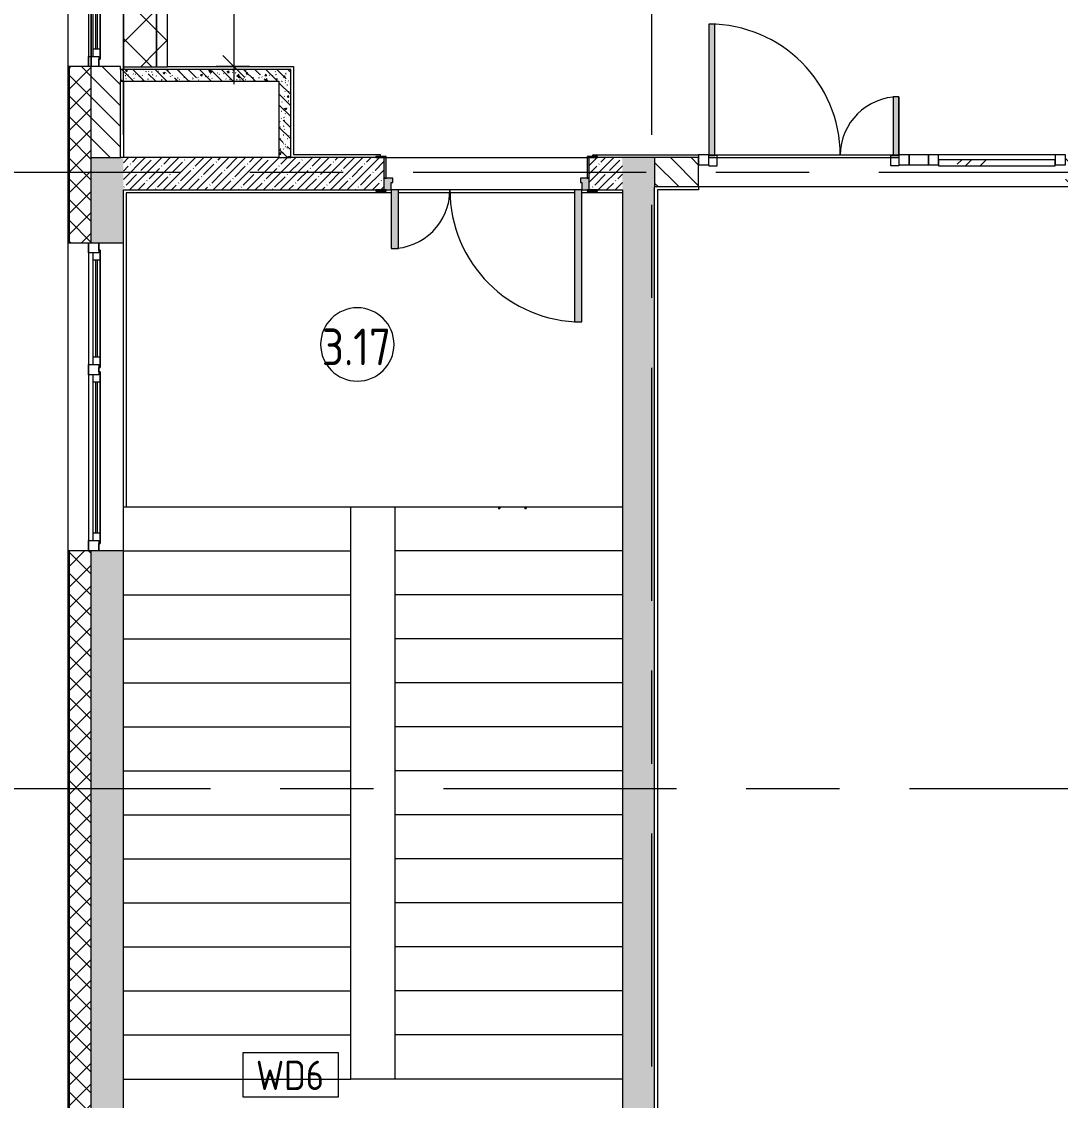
# Model space of a CAD drawing. Header units: millimetres. Extents: x 2623 to 211276, y -8553 to 29000.
# Drawn here: x 22735 to 29813, y 1474 to 8827 of the extents above; entities that cross this region are included whole.
import ezdxf

# ---------------------------------------------------------------- set-up
doc = ezdxf.new("R2010")
doc.units = ezdxf.units.MM
doc.linetypes.add('200_ШТРИХ__ш1_п0_6_', pattern=[160, 100, -60])
doc.linetypes.add('Осевая', pattern=[3175, 635, -476.25, 1587.5, -476.25])
for name, color, linetype, lineweight in [('A-ANNO-DIMS', 7, 'Continuous', 9), ('A-ANNO-DIMS-100', 7, 'Continuous', 9), ('A-AREA-IDEN', 7, 'Continuous', 9), ('A-DETL-MBND-1', 7, '200_ШТРИХ__ш1_п0_6_', 9), ('A-GLAZ', 7, 'Continuous', 9), ('A-GLAZ-CURT', 7, 'Continuous', 9), ('A-GLAZ-CWMG', 7, 'Continuous', 9), ('A-WALL', 7, 'Continuous', 9), ('A-WALL-1', 7, 'Continuous', 13), ('A-WALL-IDEN', 7, 'Continuous', 9), ('I-WALL', 7, 'Continuous', 9), ('S-STRS', 7, 'Continuous', 9), ('Оси-2', 7, 'Осевая', 9)]:
    doc.layers.add(name, color=color, linetype=linetype, lineweight=lineweight)
for name, color, linetype, lineweight, true_color in [('A-DETL-GENF-5', 7, 'Continuous', 9, 0xaaaaaa), ('A-DOOR-1', 7, 'Continuous', 9, 0xaaaaaa), ('A-DOOR-2', 7, 'Continuous', 9, 0xe2e2e2), ('A-DOOR-FRAM-1', 7, 'Continuous', 9, 0xe2e2e2), ('A-DOOR-FRAM-2', 7, 'Continuous', 9, 0xaaaaaa), ('A-FLOR-1', 7, 'Continuous', 9, 0xaaaaaa), ('A-WALL-2', 7, 'Continuous', 9, 0xff80c0), ('I-WALL-1', 7, 'Continuous', 9, 0x787878)]:
    doc.layers.add(name, color=color, linetype=linetype, lineweight=lineweight, true_color=true_color)
doc.styles.add('GOST Common_5', font='GOST_Common.ttf', dxfattribs={"width": 0.9, "height": 250})
doc.styles.add('GOST Common_6', font='GOST_Common.ttf', dxfattribs={"width": 0.9, "height": 200})
doc.styles.add('ISOCPEUR_1', font='isocpeur.ttf', dxfattribs={"width": 0.9, "height": 200})
doc.dimstyles.new('ISO-2_0_0_9К_Средний_округл2_1', dxfattribs={"dimscale": 304.8, "dimtxt": 199.196235, "dimasz": 0.492126, "dimexe": 0.393701, "dimexo": 0, "dimgap": 0, "dimtad": 1, "dimdec": 0, "dimrnd": 10, "dimzin": 0, "dimdsep": 46, "dimtxsty": 'ISOCPEUR_1', "dimblk1": 'OBLIQUE', "dimblk2": 'OBLIQUE', "dimsah": 1, "dimcen": 0.09, "dimdle": 0.393701, "dimazin": 0, "dimtfac": 1, "dimtdec": 4, "dimtix": 1, "dimtmove": 0, "dimatfit": 3, "dimfxl": 1, "dimtvp": 1, "dimtolj": 1, "dimtzin": 0, "dimarcsym": 2})
pattern_1 = [(135, (23318.38, 0), (-70.7107, -70.7107), [])]
pattern_2 = [(45, (23318.38, 0), (-57.0246, 57.0246), []), (45, (23375.41, 0), (-57.0246, 57.0246), [100.806, -20.161, 3.353, -16.808])]
pattern_3 = [(135, (23318.38, 0), (-75.4342, -75.4342), [106.68, -17.78, 3.556, -17.78]), (135, (23318.38, 75.39), (-75.4342, -75.4342), []), (50, (23318.38, 0), (127.5292, -11.1576), [13.335, -146.685]), (355, (23318.38, 0), (-24.6697, 133.74), [10.668, -117.348]), (100.451, (23329.01, -0.93), (102.8597, 122.5818), [11.333, -124.663]), (46.184, (23318.38, 35.56), (189.7552, -29.4304), [20.002, -220.027]), (96.636, (23334.2, 33.1), (166.182, 173.1996), [17, -186.995]), (351.184, (23318.38, 35.56), (166.184, 173.1976), [16.002, -176.022]), (21, (23336.16, 26.67), (106.1303, -71.586), [13.335, -146.685]), (326, (23336.16, 26.67), (43.2619, 128.9318), [10.668, -117.348]), (71.451, (23345.01, 20.7), (149.392, 57.345), [11.333, -124.663]), (37.5, (23318.383, 0), (2.16223, 59.18836), [3.353, -112.573, 3.353, -115.773, -117.792]), (37.5, (23318.383, 0), (2.16223, 59.18836), [-235.052, 3.353, -114.44]), (7.5, (23318.383, 0), (46.77386, 70.12615), [3.353, -64.567, 3.353, -109.906, -44.894]), (7.5, (23318.383, 0), (46.77386, 70.12615), [-181.178, 3.353, -41.542]), (327.5, (23278.734, 0), (94.91367, -4.0101), [3.353, -41.097, 3.353, -135.331, -184.023]), (327.5, (23278.734, 0), (94.91367, -4.0101), [-183.134, 3.353, -180.67]), (317.5, (23260.954, 0), (103.6906, 17.7988), [3.353, -54.432, 3.353, -88.748, -130.683]), (317.5, (23260.954, 0), (103.6906, 17.7988), [-149.885, 3.353, -127.33])]
pattern_4 = [(315, (25668.78, 26903.37), (141.4214, 141.4214), []), (45, (25668.78, 26903.37), (-141.4214, 141.4214), [])]

# ---------------------------------------------------------------- blocks, each defined once
blk = doc.blocks.new('120_Окно_СКБ_2Ст - 120_Окно_СКБ_2Ст 2100х2400 _мал створка справа_-22446225-План монтажа стен и перегородок 3 этажа в осях 1-12')
at = {"layer": 'A-GLAZ'}
for p, q in [((-1050, -127), (-1050, -57)), ((-1050, -57), (-980, -57)), ((1050, -57), (-1050, -57)), ((-980, -57), (-980, -127)), ((150, -127), (150, -57)), ((150, -57), (220, -57)), ((220, -57), (220, -127)), ((980, -127), (980, -57)), ((980, -57), (1050, -57)), ((1050, -57), (1050, -127)), ((-980, -127), (-1050, -127)), ((-1050, -127), (-1000, -127)), ((-980, -127), (-1000, -127)), ((-1000, -127), (-1000, -137)), ((-1000, -137), (170, -137)), ((170, -137), (-1000, -137)), ((150, -87), (-980, -87)), ((-980, -87), (-980, -127)), ((-930, -137), (-930, -87)), ((-930, -107), (100, -107)), ((100, -117), (-930, -117)), ((100, -137), (100, -87)), ((150, -127), (150, -87)), ((220, -127), (150, -127)), ((170, -127), (150, -127)), ((170, -127), (200, -127)), ((170, -137), (170, -127)), ((220, -127), (200, -127)), ((200, -127), (200, -137)), ((200, -137), (1000, -137)), ((1000, -137), (200, -137)), ((980, -87), (220, -87)), ((220, -87), (220, -127)), ((270, -137), (270, -87)), ((270, -107), (930, -107)), ((930, -117), (270, -117)), ((930, -137), (930, -87)), ((980, -127), (980, -87)), ((1050, -127), (980, -127)), ((1000, -127), (980, -127)), ((1000, -127), (1050, -127)), ((1000, -137), (1000, -127))]:
    blk.add_line(p, q, dxfattribs=at)
blk = doc.blocks.new('120_Окно_СКБ_2Ст - 120_Окно_СКБ_2Ст 2300х2500 _мал створка справа_-22272277-План монтажа стен и перегородок 3 этажа в осях 1-12')
at = {"layer": 'A-GLAZ'}
for p, q in [((-1150, -127), (-1150, -57)), ((-1150, -57), (-1080, -57)), ((1150, -57), (-1150, -57)), ((-1080, -57), (-1080, -127)), ((250, -127), (250, -57)), ((250, -57), (320, -57)), ((320, -57), (320, -127)), ((1080, -127), (1080, -57)), ((1080, -57), (1150, -57)), ((1150, -57), (1150, -127)), ((-1080, -127), (-1150, -127)), ((-1150, -127), (-1100, -127)), ((-1080, -127), (-1100, -127)), ((-1100, -127), (-1100, -137)), ((-1100, -137), (270, -137)), ((270, -137), (-1100, -137)), ((250, -87), (-1080, -87)), ((-1080, -87), (-1080, -127)), ((-1030, -137), (-1030, -87)), ((-1030, -107), (200, -107)), ((200, -117), (-1030, -117)), ((200, -137), (200, -87)), ((250, -127), (250, -87)), ((320, -127), (250, -127)), ((270, -127), (250, -127)), ((270, -127), (300, -127)), ((270, -137), (270, -127)), ((320, -127), (300, -127)), ((300, -127), (300, -137)), ((300, -137), (1100, -137)), ((1100, -137), (300, -137)), ((1080, -87), (320, -87)), ((320, -87), (320, -127)), ((370, -137), (370, -87)), ((370, -107), (1030, -107)), ((1030, -117), (370, -117)), ((1030, -137), (1030, -87)), ((1080, -127), (1080, -87)), ((1150, -127), (1080, -127)), ((1100, -127), (1080, -127)), ((1100, -127), (1150, -127)), ((1100, -137), (1100, -127))]:
    blk.add_line(p, q, dxfattribs=at)
blk = doc.blocks.new('110_Дверь_СКБ_2Ст - Д-1 Лестничная клетка EIS60-24280000-План монтажа стен и перегородок 3 этажа в осях 1-12')
at = {"layer": 'A-DOOR-2'}
for points in [[(-637.5, 1010), (-637.5, 110), (-587.5, 110), (-587.5, 1010)], [(612.5, 510), (612.5, 110), (662.5, 110), (662.5, 510)], [(712.5, 30), (697.5, 30), (697.5, -110), (712.5, -110)]]:
    blk.add_hatch(color=256, dxfattribs=at).paths.add_polyline_path(points)
h = blk.add_hatch(color=256, dxfattribs=at)
h.paths.add_polyline_path([(-687.5, 110), (-687.5, 30), (-627.5, 30), (-627.5, 60), (-637.5, 60), (-637.5, 110)])
h.paths.add_polyline_path([(662.5, 110), (662.5, 60), (652.5, 60), (652.5, 30), (712.5, 30), (712.5, 110)])
at = {"layer": 'A-DOOR-FRAM-1'}
for points in [[(-672.5, 118), (-742.5, 118), (-742.5, 110), (-672.5, 110)], [(697.5, 118), (697.5, 110), (767.5, 110), (767.5, 118)], [(-672.5, 30), (-687.5, 30), (-687.5, -110), (-672.5, -110)], [(-698, -110), (-742.5, -110), (-742.5, -118), (-672.5, -118), (-672.5, -110)], [(697.5, -110), (697.5, -118), (767.5, -118), (767.5, -110)]]:
    blk.add_hatch(color=256, dxfattribs=at).paths.add_polyline_path(points)
at = {"layer": 'A-DOOR-1'}
for p, q in [((-637.5, 1010), (-637.5, 110)), ((-587.5, 1010), (-637.5, 1010)), ((-587.5, 110), (-587.5, 1010)), ((662.5, 510), (612.5, 510)), ((612.5, 510), (612.5, 110)), ((662.5, 110), (662.5, 510)), ((-637.5, 110), (-587.5, 110)), ((612.5, 110), (662.5, 110))]:
    blk.add_line(p, q, dxfattribs=at)
for centre, radius, start, end in [((-637.5, 110), 900, 0, 90), ((662.5, 110), 400, 90, 180)]:
    blk.add_arc(centre, radius, start, end, dxfattribs=at)
at = {"layer": 'A-DOOR-FRAM-2'}
for p, q in [((-672.5, 118), (-742.5, 118)), ((-742.5, 118), (-742.5, 110)), ((-742.5, 110), (-672.5, 110)), ((-637.5, 110), (-687.5, 110)), ((-687.5, 110), (-687.5, 30)), ((-672.5, 110), (-672.5, 118)), ((-637.5, 60), (-637.5, 110)), ((662.5, 110), (662.5, 60)), ((712.5, 110), (662.5, 110)), ((767.5, 118), (697.5, 118)), ((697.5, 118), (697.5, 110)), ((697.5, 110), (767.5, 110)), ((712.5, 30), (712.5, 110)), ((767.5, 110), (767.5, 118)), ((-687.5, 30), (-627.5, 30)), ((-672.5, 30), (-687.5, 30)), ((-687.5, 30), (-687.5, -110)), ((-672.5, -110), (-672.5, 30)), ((-627.5, 60), (-637.5, 60)), ((-627.5, 30), (-627.5, 60)), ((662.5, 60), (652.5, 60)), ((652.5, 60), (652.5, 30)), ((652.5, 30), (712.5, 30)), ((712.5, 30), (697.5, 30)), ((697.5, 30), (697.5, -110)), ((712.5, -110), (712.5, 30)), ((-672.5, -110), (-742.5, -110)), ((-742.5, -110), (-742.5, -118)), ((-742.5, -118), (-672.5, -118)), ((-687.5, -110), (-672.5, -110)), ((-672.5, -118), (-672.5, -110)), ((697.5, -110), (712.5, -110)), ((767.5, -110), (697.5, -110)), ((697.5, -110), (697.5, -118)), ((697.5, -118), (767.5, -118)), ((767.5, -118), (767.5, -110))]:
    blk.add_line(p, q, dxfattribs=at)
blk = doc.blocks.new('Анкер клиновой - Анкер клиновой МКТ В 10-10-16_85-22193208-План монтажа стен и перегородок 3 этажа в осях 1-12')
at = {"layer": 'A-DETL-MBND-1'}
for p, q in [((2842.7, 5520), (2842.7, 5516)), ((2842.7, 5516), (2845.1, 5516)), ((2858.7, 5516), (2842.7, 5516)), ((2845.7, 5516), (2845.7, 5506)), ((2855.7, 5506), (2855.7, 5516)), ((2856.4, 5516), (2858.7, 5516)), ((2858.7, 5516), (2858.7, 5520)), ((2855.7, 5506), (2845.7, 5506))]:
    blk.add_line(p, q, dxfattribs=at)
blk = doc.blocks.new('Прямоугольный импост - 50 x 70 мм-V38-План монтажа стен и перегородок 3 этажа в осях 1-12')
at = {"layer": 'A-GLAZ-CWMG'}
for p, q in [((-70, 35), (0, 35)), ((-70, -35), (-70, 35)), ((0, 35), (0, -35)), ((0, -35), (-70, -35))]:
    blk.add_line(p, q, dxfattribs=at)
blk = doc.blocks.new('Дверь_Витражная_остекление_ - ДВН_ДАО_Главный вход_1200 в свету-31742133-План монтажа стен и перегородок 3 этажа в осях 1-12')
at = {"layer": 'A-DOOR-2'}
for points in [[(-647.5, 30), (-607.5, 30), (-607.5, 925), (-647.5, 925), (-647.5, 35)], [(607.5, 30), (647.5, 30), (647.5, 430), (607.5, 430), (607.5, 35)]]:
    blk.add_hatch(color=256, dxfattribs=at).paths.add_polyline_path(points)
at = {"layer": 'A-DETL-GENF-5'}
for p, q in [((-607.5, 925), (-647.5, 925)), ((-647.5, 925), (-647.5, 35)), ((-607.5, 30), (-607.5, 925)), ((647.5, 430), (607.5, 430)), ((607.5, 430), (607.5, 30)), ((647.5, 35), (647.5, 430)), ((-647.5, 30), (-607.5, 30)), ((-592.5, 30), (-647.5, 30)), ((-592.5, -40), (-592.5, 30)), ((592.5, -40), (592.5, 30)), ((592.5, 30), (647.5, 30)), ((607.5, 30), (647.5, 30)), ((-647.5, -35), (-647.5, -40)), ((-647.5, -40), (-592.5, -40)), ((647.5, -40), (592.5, -40)), ((647.5, -35), (647.5, -40))]:
    blk.add_line(p, q, dxfattribs=at)
at = {"layer": 'A-DOOR-1'}
for p, q in [((-647.5, 925), (-647.5, 35)), ((647.5, 430), (647.5, 35))]:
    blk.add_line(p, q, dxfattribs=at)
for centre, radius, start, end in [((-647.5, 30), 895, 360, 90), ((647.5, 30), 400, 90, 180)]:
    blk.add_arc(centre, radius, start, end, dxfattribs=at)
blk = doc.blocks.new('Системная панель - Стемалит - 40мм-32257327-План монтажа стен и перегородок 3 этажа в осях 1-12')
at = {"layer": 'A-GLAZ-CURT'}
for p, q in [((65, 35), (-65, 35)), ((-65, 35), (-65, -35)), ((65, -35), (65, 35)), ((-65, -35), (65, -35))]:
    blk.add_line(p, q, dxfattribs=at)
blk = doc.blocks.new('Прямоугольный импост - 50 x 70 мм-31687886-План монтажа стен и перегородок 3 этажа в осях 1-12')
at = {"layer": 'A-GLAZ-CWMG'}
for p, q in [((-35, 35), (35, 35)), ((-35, -35), (-35, 35)), ((35, 35), (35, -35)), ((35, -35), (-35, -35))]:
    blk.add_line(p, q, dxfattribs=at)
blk = doc.blocks.new('Прямоугольный импост - 50 x 70 мм-31701779-План монтажа стен и перегородок 3 этажа в осях 1-12')
at = {"layer": 'A-GLAZ-CWMG'}
for p, q in [((0, 35), (-70, 35)), ((-70, 35), (-70, -35)), ((0, -35), (0, 35)), ((-70, -35), (0, -35))]:
    blk.add_line(p, q, dxfattribs=at)
blk = doc.blocks.new('Системная панель - Стекло - 40мм-V39-План монтажа стен и перегородок 3 этажа в осях 1-12')
at = {"layer": 'A-GLAZ-CURT'}
h = blk.add_hatch(dxfattribs=at)
h.set_pattern_fill('FP_40', color=256, style=0, pattern_type=2)
h.set_pattern_definition([(45, (-6162.5, -7785), (-282.843, 282.843), [200, -600]), (45, (-6362.5, -7885), (-282.843, 282.843), [600, -200]), (45, (-5962.5, -7985), (-282.843, 282.843), [200, -600])])
h.paths.add_polyline_path([(397.5, -40), (397.5, 0), (-397.5, 0), (-397.5, -40)])
for p, q in [((397.5, 0), (-397.5, 0)), ((-397.5, 0), (-397.5, -40)), ((397.5, -40), (397.5, 0)), ((-397.5, -40), (397.5, -40))]:
    blk.add_line(p, q, dxfattribs=at)
blk = doc.blocks.new('Прямоугольный импост - 50 x 70 мм-31702100-План монтажа стен и перегородок 3 этажа в осях 1-12')
at = {"layer": 'A-GLAZ-CWMG'}
for p, q in [((-35, 35), (35, 35)), ((-35, -35), (-35, 35)), ((35, 35), (35, -35)), ((35, -35), (-35, -35))]:
    blk.add_line(p, q, dxfattribs=at)
blk = doc.blocks.new('Прямоугольный импост - 50 x 70 мм-31720914-План монтажа стен и перегородок 3 этажа в осях 1-12')
at = {"layer": 'A-GLAZ-CWMG'}
blk.add_line((32940, 7920), (32145, 7920), dxfattribs=at)
blk = doc.blocks.new('Зашивка приборов отопления36 - Зашивка приборов отопления-33324807-План монтажа стен и перегородок 3 этажа в осях 1-12')
at = {"layer": 'A-WALL-2'}
h = blk.add_hatch(dxfattribs=at)
h.set_pattern_fill('FP_43', color=256, style=0, pattern_type=2)
h.set_pattern_definition(pattern_4)
h.paths.add_polyline_path([(34187.8, 26657.6), (34187.8, 26567.4), (36548.8, 26567.4), (36548.8, 26793.4), (34187.8, 26793.4)])
h = blk.add_hatch(dxfattribs=at)
h.set_pattern_fill('FP_43', color=256, style=0, pattern_type=2)
h.set_pattern_definition(pattern_4)
h.paths.add_polyline_path([(34187.8, 26492.4), (36545.1, 26492.4), (36545.1, 26567.4), (34187.8, 26567.4), (34187.8, 26497.1)])
for p, q in [((34187.8, 26793.4), (34187.8, 26567.4)), ((36548.8, 26793.4), (34187.8, 26793.4)), ((36548.8, 26567.4), (36548.8, 26793.4)), ((34187.8, 26567.4), (36548.8, 26567.4)), ((36545.1, 26567.4), (34187.8, 26567.4)), ((34187.8, 26567.4), (34187.8, 26492.4)), ((36545.1, 26492.4), (36545.1, 26567.4)), ((34187.8, 26492.4), (36545.1, 26492.4))]:
    blk.add_line(p, q, dxfattribs=at)
blk = doc.blocks.new('Марка_Помещения - Номер-25198446-План монтажа стен и перегородок 3 этажа в осях 1-12')
at = {"layer": 'A-AREA-IDEN'}
for start, end in [(360, 180), (180, 360)]:
    blk.add_arc((0, 0), 2.5, start, end, dxfattribs=at)
blk = doc.blocks.new('DIMBLOCK30-План монтажа стен и перегородок 3 этажа в осях 1-12')
at = {"layer": 'A-ANNO-DIMS-100'}
for p, q in [((24181, 11000), (24181, 8400)), ((23654.4, 10880), (24301, 10880)), ((24181, 10880), (23654.4, 10880)), ((24287.1, 8520), (24061, 8520)), ((24181, 8520), (24287.1, 8520))]:
    blk.add_line(p, q, dxfattribs=at)
at = {"layer": 'A-ANNO-DIMS-100', "lineweight": 20}
for p, q in [((24181, 10880), (24106, 10955)), ((24181, 10880), (24256, 10805)), ((24181, 8520), (24106, 8595)), ((24181, 8520), (24256, 8445))]:
    blk.add_line(p, q, dxfattribs=at)
at = {"layer": 'A-ANNO-DIMS-100', "color": 0, "insert": (23919.7, 9447.2), "char_height": 200, "width": 606.782, "attachment_point": 1, "rotation": 90, "line_spacing_factor": 1.149209, "style": 'ISOCPEUR_1'}
blk.add_mtext('2360', dxfattribs=at)
blk = doc.blocks.new('_Oblique')
at = {"color": 0, "linetype": 'ByBlock', "lineweight": -2}
blk.add_line((-0.5, -0.5), (0.5, 0.5), dxfattribs=at)
blk = doc.blocks.new('М_стена2 - Типоразмер-30678229-План монтажа стен и перегородок 3 этажа в осях 1-12')
at = {"layer": 'A-WALL-IDEN'}
for p, q in [((3.258, 1.523), (-3.273, 1.523)), ((-3.273, 1.523), (-3.273, -1.477)), ((3.258, -1.477), (3.258, 1.523)), ((-3.273, -1.477), (3.258, -1.477))]:
    blk.add_line(p, q, dxfattribs=at)

msp = doc.modelspace()

# ---------------------------------------------------------------- hatches: boundary and pattern name
at = {"layer": 'A-WALL'}
h = msp.add_hatch(dxfattribs=at)
h.set_pattern_fill('FP_12', color=256, style=0, pattern_type=2)
h.set_pattern_definition([(45, (23318.38, 0), (-70.7107, 70.7107), []), (135, (23318.38, 0), (-70.7107, -70.7107), [])])
h.paths.add_polyline_path([(23058.4, -100), (23208.4, -100), (23208.4, 5220), (23058.4, 5220), (23058.4, -51.1)])
h.paths.add_polyline_path([(23208.4, 7320), (23208.4, 8520), (23058.4, 8520), (23058.4, 7320)])
h.paths.add_polyline_path([(23058.4, 10820), (23208.4, 10820), (23208.4, 12220), (23058.4, 12220), (23058.4, 10994.8)])
h.paths.add_polyline_path([(23208.4, 13120), (23208.4, 15073), (23058.4, 15073), (23058.4, 13120)])
at = {"layer": 'I-WALL'}
h = msp.add_hatch(dxfattribs=at)
h.set_pattern_fill('FP_11', color=256, style=0, pattern_type=2)
h.set_pattern_definition(pattern_1)
h.paths.add_polyline_path([(23403.6, 7900), (23408.4, 7900), (23408.4, 8520), (23208.4, 8520), (23208.4, 7900)])
h.paths.add_polyline_path([(23208.4, 10820), (23408.4, 10820), (23408.4, 10900), (23208.4, 10900)])
h.paths.add_polyline_path([(23208.4, 11400), (23408.4, 11400), (23408.4, 12220), (23208.4, 12220), (23208.4, 11999)])
h.paths.add_polyline_path([(23408.4, 13120), (23408.4, 14680), (23208.4, 14680), (23208.4, 13120), (23403.6, 13120)])
h = msp.add_hatch(dxfattribs=at)
h.set_pattern_fill('FP_13', color=256, style=0, pattern_type=2)
h.set_pattern_definition(pattern_2)
h.paths.add_polyline_path([(23428.4, -100), (23428.4, 5220), (23208.4, 5220), (23208.4, -100)])
h.paths.add_polyline_path([(23428.4, 7320), (23428.4, 7900), (23208.4, 7900), (23208.4, 7320), (23403.6, 7320)])
h = msp.add_hatch(dxfattribs=at)
h.set_pattern_fill('FP_13', color=256, style=0, pattern_type=2)
h.set_pattern_definition(pattern_2)
h.paths.add_polyline_path([(26613.8, 7680), (26828.4, 7680), (26828.4, 7900), (26603.4, 7900), (26603.4, 7680)])
h.paths.add_polyline_path([(25148.4, 7680), (25203.4, 7680), (25203.4, 7900), (23428.4, 7900), (23428.4, 7680), (24687.7, 7680)])
h = msp.add_hatch(dxfattribs=at)
h.set_pattern_fill('FP_13', color=256, style=0, pattern_type=2)
h.set_pattern_definition(pattern_2)
h.paths.add_polyline_path([(26828.4, -100), (27048.4, -100), (27048.4, 7900), (26828.4, 7900), (26828.4, -51.1)])
h = msp.add_hatch(dxfattribs=at)
h.set_pattern_fill('FP_11', color=256, style=0, pattern_type=2)
h.set_pattern_definition(pattern_1)
h.paths.add_polyline_path([(39978.4, 7700), (39978.4, 7900), (38327.7, 7900), (38327.7, 7700), (39528.4, 7700)])
h.paths.add_polyline_path([(36887.7, 7700), (36887.7, 7900), (36078.4, 7900), (36078.4, 7700), (36244.5, 7700)])
h.paths.add_polyline_path([(35478.4, 7700), (35478.4, 7900), (34778.4, 7900), (34778.4, 7830), (33978.4, 7830), (33978.4, 7900), (31578.4, 7900), (31578.4, 7700), (34960.4, 7700)])
h.paths.add_polyline_path([(30978.4, 7700), (30978.4, 7900), (29848.4, 7900), (29848.4, 7700), (30429.4, 7700)])
h.paths.add_polyline_path([(27048.4, 7700), (27348.4, 7700), (27348.4, 7900), (27048.4, 7900)])
at = {"layer": 'I-WALL-1'}
h = msp.add_hatch(dxfattribs=at)
h.set_pattern_fill('FP_20', color=256, style=0, pattern_type=2)
h.set_pattern_definition(pattern_3)
h.paths.add_polyline_path([(24568.4, 8420), (24568.4, 8500), (23408.4, 8500), (23408.4, 8420), (24488.4, 8420)])
h = msp.add_hatch(dxfattribs=at)
h.set_pattern_fill('FP_20', color=256, style=0, pattern_type=2)
h.set_pattern_definition(pattern_3)
h.paths.add_polyline_path([(24568.4, 7900), (24568.4, 8420), (24488.4, 8420), (24488.4, 7900)])

# ---------------------------------------------------------------- linework, layer by layer
at = {"layer": 'A-FLOR-1'}
for p, q in [((23729.4, 8521), (24588.4, 8521)), ((24588.4, 8521), (24588.4, 7921)), ((24588.4, 7921), (25178.4, 7921)), ((25178.4, 7921), (25178.4, 7908)), ((26628.4, 7908), (26628.4, 7920)), ((26628.4, 7920), (27348.4, 7920)), ((27418.4, 7920), (28713.4, 7920)), ((25253.4, 7659), (23448.4, 7659)), ((23448.4, 7659), (23448.4, 5520)), ((26503.4, 7659), (25303.4, 7659)), ((26828.4, 7659), (26553.4, 7659)), ((27348.4, 7680), (27068.4, 7680)), ((27068.4, 7680), (27068.4, 140.5)), ((27348.4, 7700), (27348.4, 7680)), ((23428.4, 5520), (26828.4, 5520))]:
    msp.add_line(p, q, dxfattribs=at)
at = {"layer": 'A-WALL'}
for p, q in [((23050.4, 14772.9), (23050.4, -258)), ((23208.4, 10820), (23208.4, 8520)), ((23208.4, 8520), (23050.4, 8520)), ((23050.4, 7320), (23208.4, 7320)), ((23208.4, 5220), (23050.4, 5220))]:
    msp.add_line(p, q, dxfattribs=at)
at = {"layer": 'A-WALL-1'}
for p, q in [((23055.4, 8520), (23055.4, 7320)), ((23058.4, 8520), (23058.4, 7320)), ((23208.4, 7320), (23208.4, 8520)), ((23408.4, 8500), (23408.4, 8420)), ((23208.4, 7900), (23408.4, 7900)), ((24488.4, 7900), (24568.4, 7900)), ((27048.4, 7900), (27048.4, 7700)), ((23055.4, 5220), (23055.4, -253)), ((23058.4, 5220), (23058.4, -250)), ((23208.4, -100), (23208.4, 5220))]:
    msp.add_line(p, q, dxfattribs=at)
at = {"layer": 'I-WALL'}
for p, q in [((23428.4, 10900), (23428.4, 8500)), ((23208.4, 8520), (23208.4, 10820)), ((23408.4, 8520), (23208.4, 8520)), ((23408.4, 8500), (23408.4, 8520)), ((24568.4, 8500), (23408.4, 8500)), ((24568.4, 7900), (24568.4, 8500)), ((23408.4, 7900), (23408.4, 8420)), ((23408.4, 8420), (24488.4, 8420)), ((23428.4, 8420), (23428.4, 7900)), ((24488.4, 8420), (24488.4, 7900)), ((24488.4, 7900), (23408.4, 7900)), ((25148.4, 7900), (24568.4, 7900)), ((25218.4, 7900), (26588.4, 7900)), ((27348.4, 7900), (26658.4, 7900)), ((27348.4, 7700), (27348.4, 7900)), ((27418.4, 7900), (28713.4, 7900)), ((23428.4, 120), (23428.4, 7680)), ((23428.4, 7680), (25148.4, 7680)), ((26503.4, 7680), (25303.4, 7680)), ((26658.4, 7680), (26828.4, 7680)), ((26828.4, 7680), (26828.4, 120)), ((30349.4, 7700), (27048.4, 7700)), ((27048.4, -100), (27048.4, 7700)), ((23208.4, 7320), (23428.4, 7320)), ((23428.4, 5220), (23208.4, 5220))]:
    msp.add_line(p, q, dxfattribs=at)
at = {"layer": 'S-STRS'}
for p, q in [((23428.4, 5520), (24978.4, 5520)), ((24978.4, 5220), (24978.4, 5520)), ((25278.4, 5520), (25278.4, 5220)), ((23428.4, 5220), (24978.4, 5220)), ((23428.4, 5220), (24978.4, 5220)), ((24978.4, 4920), (24978.4, 5220)), ((25278.4, 5220), (25278.4, 4920)), ((26828.4, 5220), (25278.4, 5220)), ((26828.4, 5220), (25278.4, 5220)), ((23428.4, 4920), (24978.4, 4920)), ((23428.4, 4920), (24978.4, 4920)), ((24978.4, 4620), (24978.4, 4920)), ((25278.4, 4920), (25278.4, 4620)), ((26828.4, 4920), (25278.4, 4920)), ((26828.4, 4920), (25278.4, 4920)), ((23428.4, 4620), (24978.4, 4620)), ((23428.4, 4620), (24978.4, 4620)), ((24978.4, 4320), (24978.4, 4620)), ((25278.4, 4620), (25278.4, 4320)), ((26828.4, 4620), (25278.4, 4620)), ((26828.4, 4620), (25278.4, 4620)), ((23428.4, 4320), (24978.4, 4320)), ((23428.4, 4320), (24978.4, 4320)), ((24978.4, 4020), (24978.4, 4320)), ((25278.4, 4320), (25278.4, 4020)), ((26828.4, 4320), (25278.4, 4320)), ((26828.4, 4320), (25278.4, 4320)), ((23428.4, 4020), (24978.4, 4020)), ((23428.4, 4020), (24978.4, 4020)), ((24978.4, 3720), (24978.4, 4020)), ((25278.4, 4020), (25278.4, 3720)), ((26828.4, 4020), (25278.4, 4020)), ((26828.4, 4020), (25278.4, 4020)), ((23428.4, 3720), (24978.4, 3720)), ((23428.4, 3720), (24978.4, 3720)), ((24978.4, 3420), (24978.4, 3720)), ((25278.4, 3720), (25278.4, 3420)), ((26828.4, 3720), (25278.4, 3720)), ((26828.4, 3720), (25278.4, 3720)), ((23428.4, 3420), (24978.4, 3420)), ((23428.4, 3420), (24978.4, 3420)), ((24978.4, 3120), (24978.4, 3420)), ((25278.4, 3420), (25278.4, 3120)), ((26828.4, 3420), (25278.4, 3420)), ((26828.4, 3420), (25278.4, 3420)), ((23428.4, 3120), (24978.4, 3120)), ((23428.4, 3120), (24978.4, 3120)), ((24978.4, 2820), (24978.4, 3120)), ((25278.4, 3120), (25278.4, 2820)), ((26828.4, 3120), (25278.4, 3120)), ((26828.4, 3120), (25278.4, 3120)), ((23428.4, 2820), (24978.4, 2820)), ((23428.4, 2820), (24978.4, 2820)), ((24978.4, 2520), (24978.4, 2820)), ((25278.4, 2820), (25278.4, 2520)), ((26828.4, 2820), (25278.4, 2820)), ((26828.4, 2820), (25278.4, 2820)), ((23428.4, 2520), (24978.4, 2520)), ((23428.4, 2520), (24978.4, 2520)), ((24978.4, 2220), (24978.4, 2520)), ((25278.4, 2520), (25278.4, 2220)), ((26828.4, 2520), (25278.4, 2520)), ((26828.4, 2520), (25278.4, 2520)), ((23428.4, 2220), (24978.4, 2220)), ((23428.4, 2220), (24978.4, 2220)), ((24978.4, 1920), (24978.4, 2220)), ((25278.4, 2220), (25278.4, 1920)), ((26828.4, 2220), (25278.4, 2220)), ((26828.4, 2220), (25278.4, 2220)), ((23428.4, 1920), (24978.4, 1920)), ((23428.4, 1920), (24978.4, 1920)), ((24978.4, 1620), (24978.4, 1920)), ((25278.4, 1920), (25278.4, 1620)), ((26828.4, 1920), (25278.4, 1920)), ((26828.4, 1920), (25278.4, 1920)), ((23428.4, 1620), (24978.4, 1620)), ((23428.4, 1620), (24978.4, 1620)), ((25278.4, 1620), (24978.4, 1620)), ((26828.4, 1620), (25278.4, 1620)), ((26828.4, 1620), (25278.4, 1620))]:
    msp.add_line(p, q, dxfattribs=at)
at = {"layer": 'Оси-2'}
for p, q in [((27028.4, 593.7), (27028.4, 24898.1)), ((23428.4, 593.7), (23428.4, 12880)), ((21115.9, 7800), (59578.4, 7800)), ((21322.9, 3600), (59578.4, 3600))]:
    msp.add_line(p, q, dxfattribs=at)

# ---------------------------------------------------------------- block references
at = {"layer": 'A-AREA-IDEN', "xscale": 99.99999999999993, "yscale": 99.99999999999993, "zscale": 99.99999999999993}
msp.add_blockref('Марка_Помещения - Номер-25198446-План монтажа стен и перегородок 3 этажа в осях 1-12', (25022.5, 6626.4), dxfattribs=at)
at = {"layer": 'A-DETL-MBND-1'}
for p in [(23138.4, 0), (23318.4, 0)]:
    msp.add_blockref('Анкер клиновой - Анкер клиновой МКТ В 10-10-16_85-22193208-План монтажа стен и перегородок 3 этажа в осях 1-12', p, dxfattribs=at)
at = {"layer": 'A-DOOR-1'}
msp.add_blockref('Дверь_Витражная_остекление_ - ДВН_ДАО_Главный вход_1200 в свету-31742133-План монтажа стен и перегородок 3 этажа в осях 1-12', (28065.9, 7885), dxfattribs=at)
at = {"layer": 'A-DOOR-1', "rotation": 180}
msp.add_blockref('110_Дверь_СКБ_2Ст - Д-1 Лестничная клетка EIS60-24280000-План монтажа стен и перегородок 3 этажа в осях 1-12', (25915.9, 7790), dxfattribs=at)
at = {"layer": 'A-GLAZ', "rotation": 89.99999999999991}
for name, p in [('120_Окно_СКБ_2Ст - 120_Окно_СКБ_2Ст 2300х2500 _мал створка справа_-22272277-План монтажа стен и перегородок 3 этажа в осях 1-12', (23133.4, 9670)), ('120_Окно_СКБ_2Ст - 120_Окно_СКБ_2Ст 2100х2400 _мал створка справа_-22446225-План монтажа стен и перегородок 3 этажа в осях 1-12', (23133.4, 6270))]:
    msp.add_blockref(name, p, dxfattribs=at)
at = {"layer": 'A-GLAZ-CURT'}
for name, p in [('Системная панель - Стемалит - 40мм-32257327-План монтажа стен и перегородок 3 этажа в осях 1-12', (28848.4, 7885)), ('Системная панель - Стекло - 40мм-V39-План монтажа стен и перегородок 3 этажа в осях 1-12', (29380.9, 7885))]:
    msp.add_blockref(name, p, dxfattribs=at)
at = {"layer": 'A-GLAZ-CWMG', "rotation": 180}
msp.add_blockref('Прямоугольный импост - 50 x 70 мм-31701779-План монтажа стен и перегородок 3 этажа в осях 1-12', (27348.4, 7885), dxfattribs=at)
at = {"layer": 'A-GLAZ-CWMG', "extrusion": (0, 0, -1), "rotation": 180}
for name, p in [('Прямоугольный импост - 50 x 70 мм-31687886-План монтажа стен и перегородок 3 этажа в осях 1-12', (-28748.4, 7885)), ('Прямоугольный импост - 50 x 70 мм-31702100-План монтажа стен и перегородок 3 этажа в осях 1-12', (-28948.4, 7885)), ('Прямоугольный импост - 50 x 70 мм-V38-План монтажа стен и перегородок 3 этажа в осях 1-12', (-29848.4, 7885))]:
    msp.add_blockref(name, p, dxfattribs=at)
at = {"layer": 'A-GLAZ-CWMG'}
msp.add_blockref('Прямоугольный импост - 50 x 70 мм-31720914-План монтажа стен и перегородок 3 этажа в осях 1-12', (-3161.6, 0), dxfattribs=at)
at = {"layer": 'A-WALL-2', "rotation": 89.99999999999993}
msp.add_blockref('Зашивка приборов отопления36 - Зашивка приборов отопления-33324807-План монтажа стен и перегородок 3 этажа в осях 1-12', (50221.8, -25668.8), dxfattribs=at)
at = {"layer": 'A-WALL-IDEN', "xscale": 99.99999999999993, "yscale": 99.99999999999993, "zscale": 99.99999999999993}
msp.add_blockref('М_стена2 - Типоразмер-30678229-План монтажа стен и перегородок 3 этажа в осях 1-12', (24568.6, 1647), dxfattribs=at)

# ---------------------------------------------------------------- texts
at = {"layer": 'A-AREA-IDEN', "insert": (24780.7, 6735), "char_height": 250, "width": 606.076, "attachment_point": 1, "style": 'GOST Common_5'}
msp.add_mtext('3.17', dxfattribs=at)
at = {"layer": 'A-WALL-IDEN', "insert": (24332.1, 1745), "char_height": 200, "width": 584.43, "attachment_point": 1, "style": 'GOST Common_6'}
msp.add_mtext('WD6', dxfattribs=at)

# ---------------------------------------------------------------- dimensions: what is measured, and where the dimension line sits
at = {"layer": 'A-ANNO-DIMS'}
dim = msp.add_linear_dim(base=(24181, 8520), p1=(23654.4, 10880), p2=(24287.1, 8520), angle=90, dimstyle='ISO-2_0_0_9К_Средний_округл2_1', override={"dimpost": '<>', "dimfxl": 2443.345945}, dxfattribs=at)
dim.commit()
dim.dimension.update_dxf_attribs({"geometry": 'DIMBLOCK30-План монтажа стен и перегородок 3 этажа в осях 1-12', "text_midpoint": (24081, 9700)})

doc.saveas('drawing.dxf')
